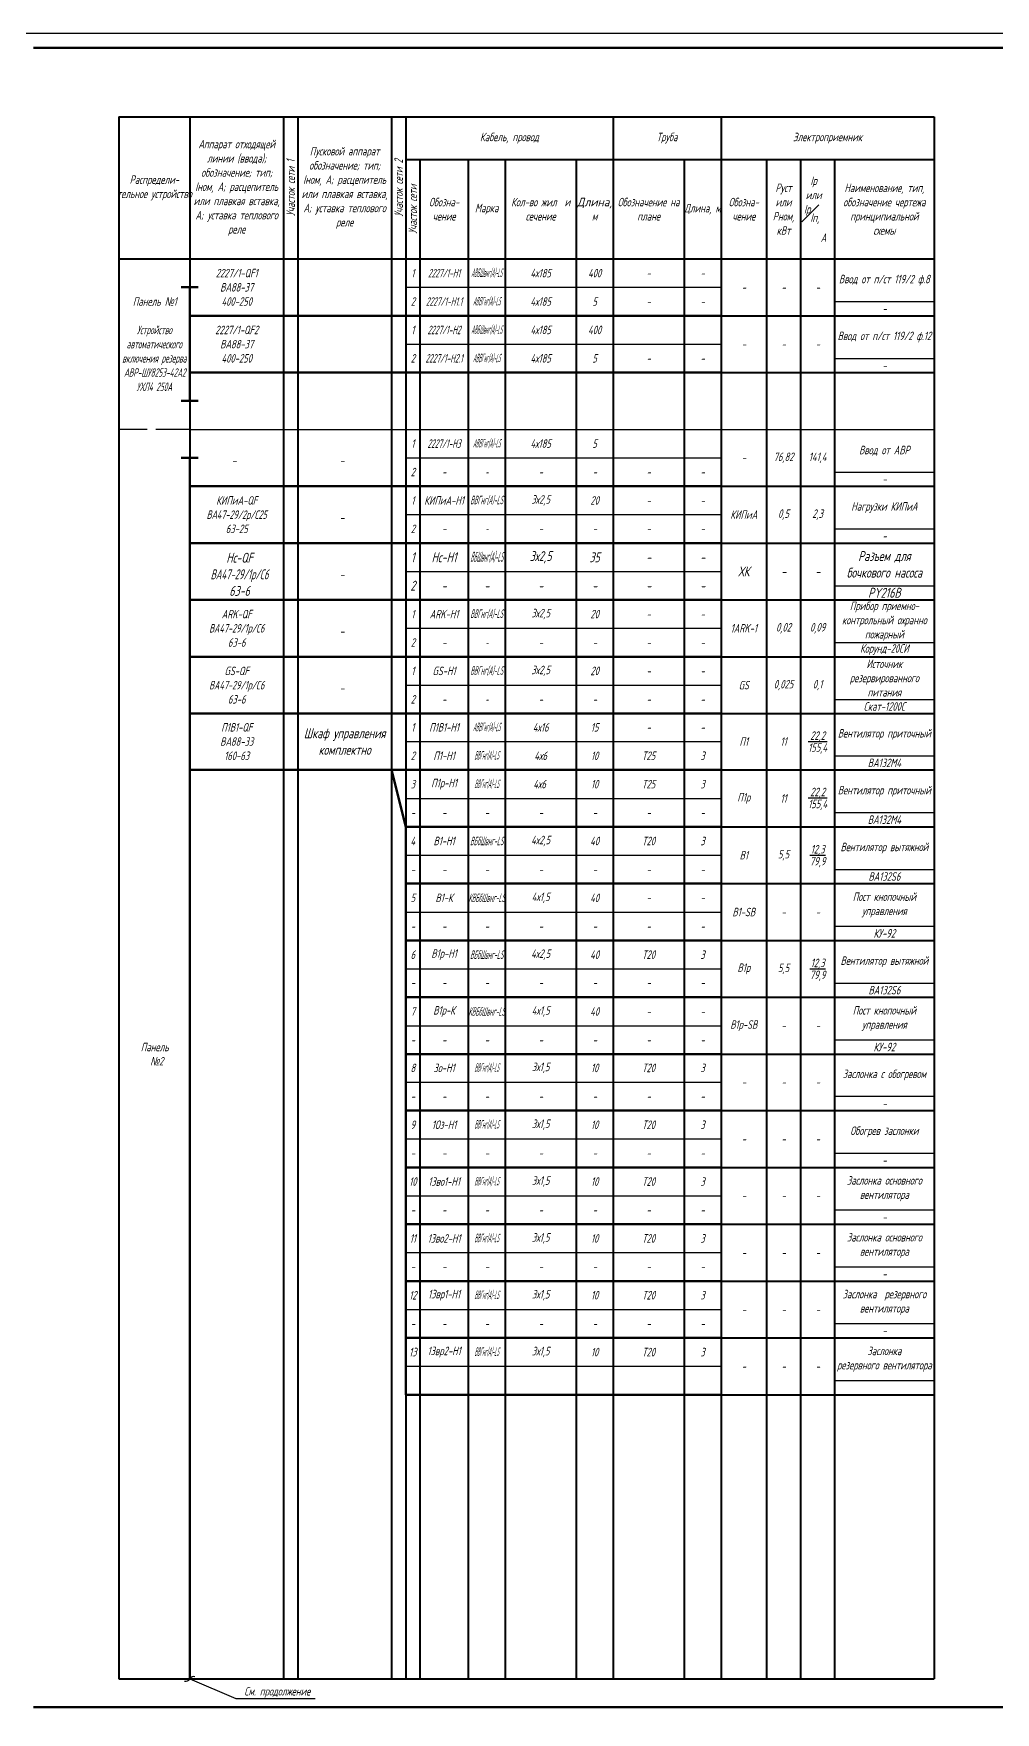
# Model space of a CAD drawing. Header units: millimetres. Extents: x 6735 to 13224, y -12144 to -9633.
# Drawn here: x 7595 to 7934, y -10224 to -9633 of the extents above; entities that cross this region are included whole.
import ezdxf
from ezdxf import colors
from ezdxf.entities.mleader import LeaderData, LeaderLine
from ezdxf.math import Vec2, Vec3

# ---------------------------------------------------------------- set-up
doc = ezdxf.new("R2010")
doc.units = ezdxf.units.MM
doc.linetypes.add('ACAD_ISO02W100', pattern=[15, 12, -3])
for name, color, linetype, lineweight in [('КаБель силовой (Вновь)', 1, 'Continuous', 60), ('Линия выноска', 137, 'Continuous', 25), ('Рамка толстая', 7, 'Continuous', 60), ('Рамка тонкая', 5, 'Continuous', 25), ('Строительный', 251, 'Continuous', 13), ('Схема распред. сети', 9, 'Continuous', 25)]:
    doc.layers.add(name, color=color, linetype=linetype, lineweight=lineweight)
doc.styles.add('Simplex', font='simplex.shx', dxfattribs={"width": 0.7, "oblique": 15})

# ---------------------------------------------------------------- blocks, each defined once
blk = doc.blocks.new('A$C2EF054A0')
at = {"layer": 'Строительный', "color": 1, "lineweight": 80}
blk.add_line((25, 0), (212, 0), dxfattribs=at)
at = {"layer": 'Схема распред. сети', "lineweight": 40}
for p, q in [((0, 20), (0, 0)), ((25, 20), (25, 0)), ((58, 20), (58, 0)), ((63, 20), (63, 0)), ((96, 20), (96, 0)), ((101, 20), (101, 0)), ((106, 20), (106, 0)), ((123, 20), (123, 0)), ((136, 20), (136, 0)), ((161, 20), (161, 0)), ((174, 20), (174, 0)), ((199, 20), (199, 0)), ((212, 20), (212, 0)), ((228, 20), (228, 0)), ((240, 20), (240, 0)), ((252, 20), (252, 0)), ((287, 20), (287, 0)), ((212, 0), (287, 0))]:
    blk.add_line(p, q, dxfattribs=at)
at = {"layer": 'Схема распред. сети'}
blk.add_line((101, 10), (212, 10), dxfattribs=at)
blk = doc.blocks.new('A$C3C9A24EA')
at = {"layer": 'Схема распред. сети', "color": 5}
blk.add_line((252, 5), (287, 5), dxfattribs=at)
at = {"layer": 'Схема распред. сети'}
blk.add_blockref('A$C2EF054A0', (0, 0), dxfattribs=at)
blk = doc.blocks.new('A$C5BA127B9')
at = {"layer": 'Схема распред. сети', "lineweight": 40}
for p, q in [((0, 20), (0, 0)), ((25, 20), (25, 0)), ((58, 20), (58, 0)), ((63, 20), (63, 0)), ((96, 20), (96, 0)), ((101, 20), (101, 0)), ((106, 20), (106, 0)), ((123, 20), (123, 0)), ((136, 20), (136, 0)), ((161, 20), (161, 0)), ((174, 20), (174, 0)), ((199, 20), (199, 0)), ((212, 20), (212, 0)), ((228, 20), (228, 0)), ((240, 20), (240, 0)), ((252, 20), (252, 0)), ((287, 20), (287, 0))]:
    blk.add_line(p, q, dxfattribs=at)
at = {"layer": 'Схема распред. сети', "color": 5, "lineweight": 25}
for p, q in [((25, 20), (287, 20)), ((25, 0), (287, 0))]:
    blk.add_line(p, q, dxfattribs=at)
blk = doc.blocks.new('A$C7C407CF2')
at = {"layer": 'Строительный', "color": 142, "lineweight": 80}
for q in [(96, 20), (212, 0)]:
    blk.add_line((101, 0), q, dxfattribs=at)
at = {"layer": 'Схема распред. сети', "lineweight": 40}
for p, q in [((0, 20), (0, 0)), ((25, 20), (25, 0)), ((58, 20), (58, 0)), ((63, 20), (63, 0)), ((96, 20), (96, 0)), ((101, 20), (101, 0)), ((106, 20), (106, 0)), ((123, 20), (123, 0)), ((136, 20), (136, 0)), ((161, 20), (161, 0)), ((174, 20), (174, 0)), ((199, 20), (199, 0)), ((212, 20), (212, 0)), ((228, 20), (228, 0)), ((240, 20), (240, 0)), ((252, 20), (252, 0)), ((287, 20), (287, 0)), ((212, 0), (287, 0))]:
    blk.add_line(p, q, dxfattribs=at)
at = {"layer": 'Схема распред. сети'}
blk.add_line((101, 10), (212, 10), dxfattribs=at)
at = {"layer": 'Схема распред. сети', "color": 5}
blk.add_line((252, 5), (287, 5), dxfattribs=at)
blk = doc.blocks.new('A$C3600703F')
at = {"layer": 'Строительный', "color": 142, "lineweight": 80}
for p, q in [((101, 20), (101, 0)), ((101, 0), (212, 0))]:
    blk.add_line(p, q, dxfattribs=at)
at = {"layer": 'Схема распред. сети', "lineweight": 40}
for p, q in [((0, 20), (0, 0)), ((25, 20), (25, 0)), ((58, 20), (58, 0)), ((63, 20), (63, 0)), ((96, 20), (96, 0)), ((106, 20), (106, 0)), ((123, 20), (123, 0)), ((136, 20), (136, 0)), ((161, 20), (161, 0)), ((174, 20), (174, 0)), ((199, 20), (199, 0)), ((212, 20), (212, 0)), ((228, 20), (228, 0)), ((240, 20), (240, 0)), ((252, 20), (252, 0)), ((287, 20), (287, 0)), ((212, 0), (287, 0))]:
    blk.add_line(p, q, dxfattribs=at)
at = {"layer": 'Схема распред. сети'}
blk.add_line((101, 10), (212, 10), dxfattribs=at)
at = {"layer": 'Схема распред. сети', "color": 5}
blk.add_line((252, 5), (287, 5), dxfattribs=at)
blk = doc.blocks.new('A$C5A8E28CB')
at = {"layer": 'Схема распред. сети', "lineweight": 40}
for p, q in [((0, 20), (0, 0)), ((25, 20), (25, 0)), ((58, 20), (58, 0)), ((63, 20), (63, 0)), ((96, 20), (96, 0)), ((101, 20), (101, 0)), ((106, 20), (106, 0)), ((123, 20), (123, 0)), ((136, 20), (136, 0)), ((161, 20), (161, 0)), ((174, 20), (174, 0)), ((199, 20), (199, 0)), ((212, 20), (212, 0)), ((228, 20), (228, 0)), ((240, 20), (240, 0)), ((252, 20), (252, 0)), ((287, 20), (287, 0)), ((0, 0), (287, 0))]:
    blk.add_line(p, q, dxfattribs=at)
blk = doc.blocks.new('A$C5BFF3F5B')
at = {"layer": 'Схема распред. сети', "lineweight": 40}
for p, q in [((0, 20), (0, 0)), ((25, 20), (25, 0)), ((58, 20), (58, 0)), ((63, 20), (63, 0)), ((96, 20), (96, 0)), ((101, 20), (101, 0)), ((106, 20), (106, 0)), ((123, 20), (123, 0)), ((136, 20), (136, 0)), ((161, 20), (161, 0)), ((174, 20), (174, 0)), ((199, 20), (199, 0)), ((212, 20), (212, 0)), ((228, 20), (228, 0)), ((240, 20), (240, 0)), ((252, 20), (252, 0)), ((287, 20), (287, 0))]:
    blk.add_line(p, q, dxfattribs=at)
blk = doc.blocks.new('A$C191D409F')
at = {"layer": 'Рамка толстая'}
for p, q in [((1677, 589), (20, 589)), ((20, 5), (1677, 5))]:
    blk.add_line(p, q, dxfattribs=at)
at = {"layer": 'Рамка тонкая'}
blk.add_line((1682, 594), (0, 594), dxfattribs=at)
blk = doc.blocks.new('_Integral')
at = {"color": 0, "linetype": 'ByBlock', "lineweight": -2}
for centre, start, end in [((0.44, -0.09), 102, 168), ((-0.44, 0.09), 282, 348)]:
    blk.add_arc(centre, 0.454, start, end, dxfattribs=at)

msp = doc.modelspace()

# ---------------------------------------------------------------- linework, layer by layer
at = {"layer": 'КаБель силовой (Вновь)', "lineweight": 100}
for p, q in [((7653.10387, -9722.65225), (7647.10387, -9722.65225)), ((7650.10387, -9722.65225), (7650.10387, -9762.65225)), ((7653.10387, -9762.65225), (7647.10387, -9762.65225)), ((7653.10387, -9782.65225), (7647.10387, -9782.65225)), ((7650.10387, -9782.65225), (7650.10387, -10212.35746))]:
    msp.add_line(p, q, dxfattribs=at)
at = {"layer": 'Рамка тонкая', "linetype": 'ACAD_ISO02W100'}
msp.add_line((7650.10387, -9772.65225), (7625.10387, -9772.65225), dxfattribs=at)
at = {"layer": 'Схема распред. сети', "lineweight": 40}
for p, q in [((7625.10387, -9662.65225), (7912.10387, -9662.65225)), ((7625.10387, -9662.65225), (7625.10387, -9712.65225)), ((7650.10387, -9662.65225), (7650.10387, -9712.65225)), ((7683.10387, -9662.65225), (7683.10387, -9712.65225)), ((7688.10387, -9662.65225), (7688.10387, -9712.65225)), ((7721.10387, -9662.65225), (7721.10387, -9712.65225)), ((7726.10387, -9662.65225), (7726.10387, -9712.65225)), ((7799.10387, -9662.65225), (7799.10387, -9712.65225)), ((7837.10387, -9662.65225), (7837.10387, -9712.65225)), ((7912.10387, -9662.65225), (7912.10387, -9712.65225)), ((7726.10387, -9677.65225), (7912.10387, -9677.65225)), ((7731.10387, -9677.65225), (7731.10387, -9712.65225)), ((7748.10387, -9677.65225), (7748.10387, -9712.65225)), ((7761.10387, -9677.65225), (7761.10387, -9712.65225)), ((7786.10387, -9677.65225), (7786.10387, -9712.65225)), ((7824.10387, -9677.65225), (7824.10387, -9712.65225)), ((7853.10387, -9677.65225), (7853.10387, -9712.65225)), ((7865.10387, -9677.65225), (7865.10387, -9712.65225)), ((7877.10387, -9677.65225), (7877.10387, -9712.65225)), ((7625.10387, -9712.65225), (7912.10387, -9712.65225))]:
    msp.add_line(p, q, dxfattribs=at)

# ---------------------------------------------------------------- block references
for name, p in [('A$C191D409F', (7575.10387, -10227.35746)), ('A$C3C9A24EA', (7625.10386, -9732.65227)), ('A$C3C9A24EA', (7625.10386, -9752.65227)), ('A$C5BA127B9', (7625.10387, -9772.65226)), ('A$C3C9A24EA', (7625.10386, -9792.65227)), ('A$C3C9A24EA', (7625.10386, -9812.65227)), ('A$C3C9A24EA', (7625.10386, -9832.65227)), ('A$C3C9A24EA', (7625.10386, -9852.65227)), ('A$C3C9A24EA', (7625.10386, -9872.65227)), ('A$C3C9A24EA', (7625.10386, -9892.50487)), ('A$C5BFF3F5B', (7625.10387, -10132.35746)), ('A$C5BFF3F5B', (7625.10387, -10152.35746)), ('A$C5BFF3F5B', (7625.10387, -10172.35746)), ('A$C5BFF3F5B', (7625.10387, -10192.35746)), ('A$C5A8E28CB', (7625.10387, -10212.35746))]:
    msp.add_blockref(name, p)
at = {"layer": 'КаБель силовой (Вновь)'}
for name, p in [('A$C7C407CF2', (7625.10391, -9912.50483)), ('A$C3600703F', (7625.10391, -9932.50483)), ('A$C3600703F', (7625.10391, -9952.50483)), ('A$C3600703F', (7625.10391, -9972.50483)), ('A$C3600703F', (7625.10391, -9992.50483)), ('A$C3600703F', (7625.10391, -10012.35743)), ('A$C3600703F', (7625.10391, -10032.35743)), ('A$C3600703F', (7625.10391, -10052.35743)), ('A$C3600703F', (7625.10391, -10072.35743)), ('A$C3600703F', (7625.10391, -10092.35743)), ('A$C3600703F', (7625.10391, -10112.35743))]:
    msp.add_blockref(name, p, dxfattribs=at)

# ---------------------------------------------------------------- texts
at = {"layer": 'Схема распред. сети', "color": 2, "attachment_point": 5, "style": 'Simplex'}
for s, insert, char_height, width in [('{\\W0.7;Аппарат отходящей линии (ввода); обозначение; тип; Iном, А; расцепитель или плавкая вставка, А; уставка теплового реле}', (7666.60387, -9687.65225), 3, 33), ('Кабель, провод', (7762.60387, -9670.15225), 3, 73), ('Труба', (7818.10387, -9670.15225), 3, 38), ('Электроприемник', (7874.60387, -9670.15225), 3, 75), ('Пусковой аппарат обозначение; тип; Iном, А; расцепитель или плавкая вставка, А; уставка теплового реле', (7704.60387, -9687.65225), 3, 33), ('Распредели-\\Pтельное устройство', (7637.60387, -9687.65225), 3, 25), ('Pуст или Pном, кВт', (7859.10387, -9695.15225), 3, 12), ('\\A1;Iр   или   \\SIр#Iп, ;       А', (7871.10387, -9695.15225), 3, 12), ('Наименование, тип, обозначение чертежа принципиальной схемы', (7894.60387, -9695.15225), 3, 35), ('Обозна- чение', (7739.60387, -9695.15225), 3, 17), ('Марка', (7754.60387, -9695.15225), 3, 13), ('Кол-во жил  и сечение', (7773.60387, -9695.15225), 3, 25), ('{\\W0.9;Длина, }м', (7792.60387, -9695.15225), 3, 13), ('Обозначение на плане', (7811.60387, -9695.15225), 3, 25), ('Длина, м', (7830.60387, -9695.15225), 3, 13), ('Обозна-\\Pчение', (7845.10387, -9695.15225), 3, 16), ('2227/1-QF1\\PВА88-37\\P400-250', (7666.60387, -9722.65225), 3, 33), ('1', (7728.60387, -9717.65225), 3, 5), ('{\\W0.5;2227/1-Н1}', (7739.60387, -9717.65225), 3, 17), ('{\\W0.3;АВБШвнг(А)-LS}', (7754.60387, -9717.65225), 3, 13), ('4х185', (7773.60387, -9717.65225), 3, 25), ('400', (7792.60387, -9717.65225), 3, 13), ('-', (7811.60387, -9717.65225), 3, 25), ('-', (7830.60387, -9717.65225), 3, 13), ('Ввод от п/ст 119/2 ф.8', (7894.60387, -9720.15225), 3, 35), ('-', (7845.10387, -9722.65225), 3, 16), ('-', (7859.10387, -9722.65225), 3, 12), ('\\A1;-', (7871.10387, -9722.65225), 3, 12), ('\\pi0.2994;Панель {\\fArial|b0|i0|c204|p34;№}1\\P\\pi0;{\\W0.5;\\PУстройство автоматического \\Pвключения резерва \\P\\pi0.2994;АВР-ШУ8253-42А2 УХЛ4 250А}', (7637.60387, -9742.65225), 3, 25), ('2', (7728.60387, -9727.65225), 3, 5), ('{\\W0.5;2227/1-Н1.1}', (7739.60387, -9727.65225), 3, 17), ('{\\W0.3;АВВГнг(А)-LS}', (7754.60387, -9727.65225), 3, 13), ('4х185', (7773.60387, -9727.65225), 3, 25), ('5', (7792.60387, -9727.65225), 3, 13), ('-', (7811.60387, -9727.65225), 3, 25), ('-', (7830.60387, -9727.65225), 3, 13), ('-', (7894.60387, -9730.15225), 3, 35), ('2227/1-QF2\\PВА88-37\\P400-250', (7666.60387, -9742.65225), 3, 33), ('1', (7728.60387, -9737.65225), 3, 5), ('{\\W0.5;2227/1-Н2}', (7739.60387, -9737.65225), 3, 17), ('{\\W0.3;АВБШвнг(А)-LS}', (7754.60387, -9737.65225), 3, 13), ('4х185', (7773.60387, -9737.65225), 3, 25), ('400', (7792.60387, -9737.65225), 3, 13), ('Ввод от п/ст 119/2 ф.12', (7894.60387, -9740.15225), 3, 35), ('2', (7728.60387, -9747.65225), 3, 5), ('{\\W0.5;2227/1-Н2.1}', (7739.60387, -9747.65225), 3, 17), ('{\\W0.3;АВВГнг(А)-LS}', (7754.60387, -9747.65225), 3, 13), ('4х185', (7773.60387, -9747.65225), 3, 25), ('5', (7792.60387, -9747.65225), 3, 13), ('-', (7811.60387, -9747.65225), 3, 25), ('-', (7830.60387, -9747.65225), 3, 13), ('-', (7845.10387, -9742.65225), 3, 16), ('-', (7859.10387, -9742.65225), 3, 12), ('\\A1;-', (7871.10387, -9742.65225), 3, 12), ('-', (7894.60387, -9750.15225), 3, 35), ('1', (7728.60387, -9777.65225), 3, 5), ('{\\W0.5;2227/1-Н3}', (7739.60387, -9777.65225), 3, 17), ('{\\W0.3;АВВГнг(А)-LS}', (7754.60387, -9777.65225), 3, 13), ('4х185', (7773.60387, -9777.65225), 3, 25), ('5', (7792.60387, -9777.65225), 3, 13), ('-', (7665.60387, -9783.65225), 3.5, 31), ('-', (7703.60387, -9783.65225), 3.5, 31), ('-', (7845.10387, -9782.65225), 3, 16), ('76,82', (7859.10387, -9782.65225), 3, 12), ('\\A1;141,4', (7871.10387, -9782.65225), 3, 12), ('Ввод от АВР', (7894.60387, -9780.15225), 3, 35), ('2', (7728.60387, -9787.65225), 3, 5), ('-', (7739.60387, -9787.65225), 3, 17), ('{\\W0.4;-}', (7754.60387, -9787.65225), 3, 13), ('-', (7773.60387, -9787.65225), 3, 25), ('-', (7792.60387, -9787.65225), 3, 13), ('-', (7811.60387, -9787.65225), 3, 25), ('-', (7830.60387, -9787.65225), 3, 13), ('{\\W0.4;ВВГнг(А)-LS}', (7754.60388, -9797.65225), 3, 13), ('-', (7894.60387, -9790.15225), 3, 35), ('КИПиА-QF\\P{\\W0.6;ВА47-29/2р/С25}\\P63-25', (7666.60387, -9802.65225), 3, 33), ('1', (7728.60387, -9797.65225), 3, 5), ('КИПиА-Н1', (7739.60388, -9797.65225), 3, 17), ('3х2,5', (7773.60388, -9797.65225), 3, 25), ('20', (7792.60388, -9797.65225), 3, 13), ('-', (7811.60388, -9797.65225), 3, 25), ('-', (7830.60388, -9797.65225), 3, 13), ('КИПиА', (7845.10387, -9802.65225), 3, 16), ('0,5', (7859.10387, -9802.65225), 3, 12), ('\\A1;2,3', (7871.10387, -9802.65225), 3, 12), ('Нагрузки КИПиА', (7894.60387, -9800.15225), 3, 35), ('-', (7703.60387, -9803.65225), 3.5, 31), ('2', (7728.60387, -9807.65225), 3, 5), ('-', (7739.60387, -9807.65225), 3, 17), ('{\\W0.4;-}', (7754.60387, -9807.65225), 3, 13), ('-', (7773.60387, -9807.65225), 3, 25), ('-', (7792.60387, -9807.65225), 3, 13), ('-', (7811.60387, -9807.65225), 3, 25), ('-', (7830.60387, -9807.65225), 3, 13), ('-', (7894.60387, -9810.15225), 3, 35), ('Нс-QF\\P{\\W0.6;ВА47-29/1р/С6}\\P63-6', (7667.60387, -9823.65225), 3.5, 31), ('1', (7728.60387, -9817.65225), 3.5, 5), ('Нс-Н1', (7739.60387, -9817.65225), 3.5, 17), ('{\\W0.3;ВБШвнг(А)-LS}', (7754.60387, -9817.65225), 3.5, 13), ('3х2,5', (7773.60387, -9817.65225), 3.5, 25), ('35', (7792.60387, -9817.65225), 3.5, 13), ('-', (7811.60387, -9817.65225), 3.5, 25), ('-', (7830.60387, -9817.65225), 3.5, 13), ('Разъем для бочкового насоса', (7894.60387, -9820.15225), 3.5, 35), ('-', (7703.60387, -9823.65225), 3.5, 31), ('ХК', (7845.10387, -9822.65225), 3.5, 16), ('-', (7859.10387, -9822.65225), 3.5, 12), ('\\A1;-', (7871.10387, -9822.65225), 3.5, 12), ('2', (7728.60387, -9827.65225), 3.5, 5), ('-', (7739.60387, -9827.65225), 3.5, 17), ('-', (7754.60387, -9827.65225), 3.5, 13), ('-', (7773.60387, -9827.65225), 3.5, 25), ('-', (7792.60387, -9827.65225), 3.5, 13), ('-', (7811.60387, -9827.65225), 3.5, 25), ('-', (7830.60387, -9827.65225), 3.5, 13), ('\\pxqc;PY216B ', (7894.60387, -9830.15225), 3.5, 35), ('ARK-QF\\P{\\W0.6;ВА47-29/1р/С6}\\P63-6', (7666.60387, -9842.65225), 3, 33), ('1', (7728.60387, -9837.65225), 3, 5), ('ARK-Н1', (7739.60387, -9837.65225), 3, 17), ('{\\W0.4;ВВГнг(А)-LS}', (7754.60387, -9837.65225), 3, 13), ('3х2,5', (7773.60387, -9837.65225), 3, 25), ('20', (7792.60387, -9837.65225), 3, 13), ('Прибор приемно- контрольный охранно пожарный', (7894.60387, -9840.15225), 3, 35), ('-', (7811.60387, -9837.65225), 3, 25), ('-', (7830.60387, -9837.65225), 3, 13), ('1ARK-1', (7845.10387, -9842.65225), 3, 16), ('0,02', (7859.10387, -9842.65225), 3, 12), ('\\A1;0,09', (7871.10387, -9842.65225), 3, 12), ('-', (7703.60387, -9843.65225), 3.5, 31), ('2', (7728.60387, -9847.65225), 3, 5), ('-', (7739.60387, -9847.65225), 3, 17), ('{\\W0.4;-}', (7754.60387, -9847.65225), 3, 13), ('-', (7773.60387, -9847.65225), 3, 25), ('-', (7792.60387, -9847.65225), 3, 13), ('-', (7811.60387, -9847.65225), 3, 25), ('-', (7830.60387, -9847.65225), 3, 13), ('Корунд-20СИ', (7894.60387, -9850.15225), 3, 35), ('Источник резервированного питания', (7894.60387, -9860.15225), 3, 35), ('GS-QF\\P{\\W0.6;ВА47-29/1р/С6}\\P63-6', (7666.60387, -9862.65225), 3, 33), ('1', (7728.60387, -9857.65225), 3, 5), ('GS-Н1', (7739.60387, -9857.65225), 3, 17), ('{\\W0.4;ВВГнг(А)-LS}', (7754.60387, -9857.65225), 3, 13), ('3х2,5', (7773.60387, -9857.65225), 3, 25), ('20', (7792.60387, -9857.65225), 3, 13), ('-', (7811.60387, -9857.65225), 3, 25), ('-', (7830.60387, -9857.65225), 3, 13), ('-', (7703.60387, -9863.65225), 3.5, 31), ('2', (7728.60387, -9867.65225), 3, 5), ('GS', (7845.10387, -9862.65225), 3, 16), ('0,025', (7859.10387, -9862.65225), 3, 12), ('\\A1;0,1', (7871.10387, -9862.65225), 3, 12), ('-', (7739.60387, -9867.65225), 3, 17), ('{\\W0.4;-}', (7754.60387, -9867.65225), 3, 13), ('-', (7773.60387, -9867.65225), 3, 25), ('-', (7792.60387, -9867.65225), 3, 13), ('-', (7811.60387, -9867.65225), 3, 25), ('-', (7830.60387, -9867.65225), 3, 13), ('Скат-1200С', (7894.60387, -9870.15225), 3, 35), ('П1В1-QF\\PВА88-33\\P160-63', (7666.60387, -9882.50485), 3, 33), ('Шкаф управления комплектно', (7704.60387, -9882.50485), 3.5, 33), ('1', (7728.60387, -9877.50485), 3, 5), ('П1В1-Н1', (7739.60387, -9877.50485), 3, 17), ('{\\W0.3;АВВГнг(А)-LS}', (7754.60387, -9877.50485), 3, 13), ('4х16', (7773.60387, -9877.50485), 3, 25), ('15', (7792.60387, -9877.50485), 3, 13), ('-', (7811.60387, -9877.50485), 3, 25), ('-', (7830.60387, -9877.50485), 3, 13), ('Вентилятор приточный', (7894.60387, -9880.00485), 3, 35), ('{\\W0.7;П1}', (7845.10387, -9882.50485), 3, 16), ('11', (7859.10387, -9882.50485), 3, 12), ('2', (7728.60387, -9887.50485), 3, 5), ('Т25', (7811.60387, -9887.50485), 3, 25), ('3', (7830.60387, -9887.50485), 3, 13), ('3', (7728.60387, -9897.50485), 3, 5), ('Т25', (7811.60387, -9897.50485), 3, 25), ('3', (7830.60387, -9897.50485), 3, 13), ('П1р', (7845.10387, -9902.50485), 3, 16), ('11', (7859.10387, -9902.50485), 3, 12), ('Вентилятор приточный', (7894.60387, -9900.00485), 3, 35), ('-', (7728.60387, -9907.50485), 3, 5), ('-', (7739.60387, -9907.50485), 3, 17), ('-', (7754.60387, -9907.50485), 3, 13), ('-', (7773.60387, -9907.50485), 3, 25), ('-', (7792.60387, -9907.50485), 3, 13), ('-', (7811.60387, -9907.50485), 3, 25), ('-', (7830.60387, -9907.50485), 3, 13), ('4', (7728.60387, -9917.50485), 3, 5), ('В1-Н1', (7739.60387, -9917.50485), 3, 17), ('{\\W0.4;ВБбШвнг-LS}', (7754.60387, -9917.50485), 3, 13), ('4х2,5', (7773.60387, -9917.50485), 3, 25), ('40', (7792.60387, -9917.50485), 3, 13), ('Т20', (7811.60387, -9917.50485), 3, 25), ('3', (7830.60387, -9917.50485), 3, 13), ('Вентилятор вытяжной', (7894.60387, -9920.00485), 3, 35), ('В1', (7845.10387, -9922.50485), 3, 16), ('5,5', (7859.10387, -9922.50485), 3, 12), ('-', (7728.60387, -9927.50485), 3, 5), ('-', (7739.60387, -9927.50485), 3, 17), ('-', (7754.60387, -9927.50485), 3, 13), ('-', (7773.60387, -9927.50485), 3, 25), ('-', (7792.60387, -9927.50485), 3, 13), ('-', (7811.60387, -9927.50485), 3, 25), ('-', (7830.60387, -9927.50485), 3, 13), ('5', (7728.60387, -9937.50485), 3, 5), ('В1-К', (7739.60387, -9937.50485), 3, 17), ('{\\W0.4;КВБбШвнг-LS}', (7754.60387, -9937.50485), 3, 13), ('4х1,5', (7773.60387, -9937.50485), 3, 25), ('40', (7792.60387, -9937.50485), 3, 13), ('Пост кнопочный управления', (7894.60387, -9940.00485), 3, 35), ('-', (7811.60387, -9937.50485), 3, 25), ('-', (7830.60387, -9937.50485), 3, 13), ('В1-SB', (7845.10387, -9942.50485), 3, 16), ('-', (7859.10387, -9942.50485), 3, 12), ('-', (7871.10387, -9942.50485), 3, 12), ('-', (7728.60387, -9947.50485), 3, 5), ('-', (7739.60387, -9947.50485), 3, 17), ('-', (7754.60387, -9947.50485), 3, 13), ('-', (7773.60387, -9947.50485), 3, 25), ('-', (7792.60387, -9947.50485), 3, 13), ('-', (7811.60387, -9947.50485), 3, 25), ('-', (7830.60387, -9947.50485), 3, 13), ('КУ-92', (7894.60387, -9950.00485), 3, 35), ('6', (7728.60387, -9957.50485), 3, 5), ('В1р-Н1', (7739.60387, -9957.50485), 3, 17), ('{\\W0.4;ВБбШвнг-LS}', (7754.60387, -9957.50485), 3, 13), ('4х2,5', (7773.60387, -9957.50485), 3, 25), ('40', (7792.60387, -9957.50485), 3, 13), ('Т20', (7811.60387, -9957.50485), 3, 25), ('3', (7830.60387, -9957.50485), 3, 13), ('В1р', (7845.10387, -9962.50485), 3, 16), ('5,5', (7859.10387, -9962.50485), 3, 12), ('Вентилятор вытяжной', (7894.60387, -9960.00485), 3, 35), ('-', (7728.60387, -9967.35746), 3, 5), ('-', (7739.60387, -9967.35746), 3, 17), ('-', (7754.60387, -9967.35746), 3, 13), ('-', (7773.60387, -9967.35746), 3, 25), ('-', (7792.60387, -9967.35746), 3, 13), ('-', (7811.60387, -9967.35746), 3, 25), ('-', (7830.60387, -9967.35746), 3, 13), ('7', (7728.60387, -9977.50485), 3, 5), ('В1р-К', (7739.60387, -9977.50485), 3, 17), ('{\\W0.4;КВБбШвнг-LS}', (7754.60387, -9977.50485), 3, 13), ('4х1,5', (7773.60387, -9977.50485), 3, 25), ('40', (7792.60387, -9977.50485), 3, 13), ('-', (7811.60387, -9977.50485), 3, 25), ('-', (7830.60387, -9977.50485), 3, 13), ('Пост кнопочный управления', (7894.60387, -9980.00485), 3, 35), ('В1р-SB', (7845.10387, -9982.50485), 3, 16), ('-', (7859.10387, -9982.50485), 3, 12), ('-', (7871.10387, -9982.50485), 3, 12), ('\\pi0.2994;Панель\\P {\\fArial|b0|i0|c204|p34;№}2', (7637.60387, -9992.50485), 3, 25), ('-', (7728.60387, -9987.50485), 3, 5), ('-', (7739.60387, -9987.50485), 3, 17), ('-', (7754.60387, -9987.50485), 3, 13), ('-', (7773.60387, -9987.50485), 3, 25), ('-', (7792.60387, -9987.50485), 3, 13), ('-', (7811.60387, -9987.50485), 3, 25), ('-', (7830.60387, -9987.50485), 3, 13), ('КУ-92', (7894.60387, -9990.00485), 3, 35), ('8', (7728.60387, -9997.35746), 3, 5), ('Зо-Н1', (7739.60387, -9997.35746), 3, 17), ('{\\W0.3;ВВГнг(А)-LS}', (7754.60387, -9997.35746), 3, 13), ('3х1,5', (7773.60387, -9997.35746), 3, 25), ('10', (7792.60387, -9997.35746), 3, 13), ('Т20', (7811.60387, -9997.35746), 3, 25), ('3', (7830.60387, -9997.35746), 3, 13), ('Заслонка с обогревом', (7894.60387, -9999.85746), 3, 35), ('-', (7728.60387, -10007.35746), 3, 5), ('-', (7739.60387, -10007.35746), 3, 17), ('-', (7754.60387, -10007.35746), 3, 13), ('-', (7773.60387, -10007.35746), 3, 25), ('-', (7792.60387, -10007.35746), 3, 13), ('-', (7811.60387, -10007.35746), 3, 25), ('-', (7830.60387, -10007.35746), 3, 13), ('-', (7845.10387, -10002.35746), 3, 16), ('-', (7859.10387, -10002.35746), 3, 12), ('\\A1;-', (7871.10387, -10002.35746), 3, 12), ('-', (7894.60387, -10009.85746), 3, 35), ('9', (7728.60387, -10017.35746), 3, 5), ('1Оз-Н1', (7739.60387, -10017.35746), 3, 17), ('{\\W0.3;ВВГнг(А)-LS}', (7754.60387, -10017.35746), 3, 13), ('3х1,5', (7773.60387, -10017.35746), 3, 25), ('10', (7792.60387, -10017.35746), 3, 13), ('Т20', (7811.60387, -10017.35746), 3, 25), ('3', (7830.60387, -10017.35746), 3, 13), ('Обогрев заслонки', (7894.60387, -10019.85746), 3, 35), ('-', (7845.10387, -10022.35746), 3, 16), ('-', (7859.10387, -10022.35746), 3, 12), ('\\A1;-', (7871.10387, -10022.35746), 3, 12), ('-', (7728.60387, -10027.35746), 3, 5), ('-', (7739.60387, -10027.35746), 3, 17), ('-', (7754.60387, -10027.35746), 3, 13), ('-', (7773.60387, -10027.35746), 3, 25), ('-', (7792.60387, -10027.35746), 3, 13), ('-', (7811.60387, -10027.35746), 3, 25), ('-', (7830.60387, -10027.35746), 3, 13), ('-', (7894.60387, -10029.85746), 3, 35), ('10', (7728.60387, -10037.35746), 3, 5), ('1Зво1-Н1', (7739.60387, -10037.35746), 3, 17), ('{\\W0.3;ВВГнг(А)-LS}', (7754.60387, -10037.35746), 3, 13), ('3х1,5', (7773.60387, -10037.35746), 3, 25), ('10', (7792.60387, -10037.35746), 3, 13), ('Т20', (7811.60387, -10037.35746), 3, 25), ('3', (7830.60387, -10037.35746), 3, 13), ('Заслонка основного вентилятора', (7894.60387, -10039.85746), 3, 35), ('-', (7845.10387, -10042.35746), 3, 16), ('-', (7859.10387, -10042.35746), 3, 12), ('\\A1;-', (7871.10387, -10042.35746), 3, 12), ('-', (7728.60387, -10047.35746), 3, 5), ('-', (7739.60387, -10047.35746), 3, 17), ('-', (7754.60387, -10047.35746), 3, 13), ('-', (7773.60387, -10047.35746), 3, 25), ('-', (7792.60387, -10047.35746), 3, 13), ('-', (7811.60387, -10047.35746), 3, 25), ('-', (7830.60387, -10047.35746), 3, 13), ('{\\W0.3;ВВГнг(А)-LS}', (7754.60387, -10057.35746), 3, 13), ('3х1,5', (7773.60387, -10057.35746), 3, 25), ('Заслонка основного вентилятора', (7894.60387, -10059.85746), 3, 35), ('-', (7894.60387, -10049.85746), 3, 35), ('11', (7728.60387, -10057.35746), 3, 5), ('1Зво2-Н1', (7739.60387, -10057.35746), 3, 17), ('10', (7792.60387, -10057.35746), 3, 13), ('Т20', (7811.60387, -10057.35746), 3, 25), ('3', (7830.60387, -10057.35746), 3, 13), ('-', (7845.10387, -10062.35746), 3, 16), ('-', (7859.10387, -10062.35746), 3, 12), ('\\A1;-', (7871.10387, -10062.35746), 3, 12), ('-', (7728.60387, -10067.35746), 3, 5), ('-', (7739.60387, -10067.35746), 3, 17), ('-', (7754.60387, -10067.35746), 3, 13), ('-', (7773.60387, -10067.35746), 3, 25), ('-', (7792.60387, -10067.35746), 3, 13), ('-', (7811.60387, -10067.35746), 3, 25), ('-', (7830.60387, -10067.35746), 3, 13), ('-', (7894.60387, -10069.85746), 3, 35), ('12', (7728.60387, -10077.35746), 3, 5), ('1Звр1-Н1', (7739.60387, -10077.35746), 3, 17), ('{\\W0.3;ВВГнг(А)-LS}', (7754.60387, -10077.35746), 3, 13), ('3х1,5', (7773.60387, -10077.35746), 3, 25), ('10', (7792.60387, -10077.35746), 3, 13), ('Т20', (7811.60387, -10077.35746), 3, 25), ('3', (7830.60387, -10077.35746), 3, 13), ('Заслонка  резервного вентилятора', (7894.60387, -10079.85746), 3, 35), ('-', (7845.10387, -10082.35746), 3, 16), ('-', (7859.10387, -10082.35746), 3, 12), ('\\A1;-', (7871.10387, -10082.35746), 3, 12), ('-', (7728.60387, -10087.35746), 3, 5), ('-', (7728.60387, -10087.35746), 3, 5), ('-', (7739.60387, -10087.35746), 3, 17), ('-', (7739.60387, -10087.35746), 3, 17), ('-', (7754.60387, -10087.35746), 3, 13), ('-', (7754.60387, -10087.35746), 3, 13), ('-', (7773.60387, -10087.35746), 3, 25), ('-', (7773.60387, -10087.35746), 3, 25), ('-', (7792.60387, -10087.35746), 3, 13), ('-', (7792.60387, -10087.35746), 3, 13), ('-', (7811.60387, -10087.35746), 3, 25), ('-', (7811.60387, -10087.35746), 3, 25), ('-', (7830.60387, -10087.35746), 3, 13), ('-', (7830.60387, -10087.35746), 3, 13), ('-', (7894.60387, -10089.85746), 3, 35), ('-', (7894.60387, -10089.85746), 3, 35), ('13', (7728.60387, -10097.35746), 3, 5), ('1Звр2-Н1', (7739.60387, -10097.35746), 3, 17), ('{\\W0.3;ВВГнг(А)-LS}', (7754.60387, -10097.35746), 3, 13), ('3х1,5', (7773.60387, -10097.35746), 3, 25), ('10', (7792.60387, -10097.35746), 3, 13), ('Т20', (7811.60387, -10097.35746), 3, 25), ('3', (7830.60387, -10097.35746), 3, 13), ('Заслонка \\Pрезервного вентилятора', (7894.60387, -10099.85746), 3, 35), ('-', (7845.10387, -10102.35746), 3, 16), ('-', (7859.10387, -10102.35746), 3, 12), ('\\A1;-', (7871.10387, -10102.35746), 3, 12)]:
    msp.add_mtext(s, dxfattribs=dict(at, insert=insert, char_height=char_height, width=width))
at = {"layer": 'Схема распред. сети', "color": 2, "char_height": 3, "attachment_point": 5, "rotation": 90, "style": 'Simplex'}
for s, insert, width in [('Участок сети 1', (7685.60387, -9687.65225), 50), ('Участок сети 2', (7723.60387, -9687.65225), 50), ('Участок сети', (7728.60387, -9695.15225), 35)]:
    msp.add_mtext(s, dxfattribs=dict(at, insert=insert, width=width))
at = {"layer": 'Схема распред. сети', "color": 1, "char_height": 3, "attachment_point": 5, "style": 'Simplex'}
for s, insert, width in [('\\A1;\\S22,2/155,4;', (7871.10387, -9882.50485), 12), ('П1-Н1', (7739.60387, -9887.50485), 17), ('{\\W0.3;ВВГнг(А)-LS}', (7754.60387, -9887.50485), 13), ('4х6', (7773.60387, -9887.50485), 25), ('10', (7792.60387, -9887.50485), 13), ('{\\W0.7;ВА132М4}', (7894.60387, -9890.00485), 35), ('П1р-Н1', (7739.60387, -9897.50485), 17), ('{\\W0.3;ВВГнг(А)-LS}', (7754.60387, -9897.50485), 13), ('4х6', (7773.22856, -9897.47335), 25), ('10', (7792.60387, -9897.50485), 13), ('\\A1;\\S22,2/155,4;', (7871.10387, -9902.35746), 12), ('ВА132М4', (7894.60387, -9910.00485), 35), ('\\A1;\\S12,3/79,9;', (7871.10387, -9922.50485), 12), ('ВА132S6', (7894.60387, -9930.00485), 35), ('\\A1;\\S12,3/79,9;', (7871.10387, -9962.50485), 12), ('ВА132S6', (7894.60387, -9970.00485), 35)]:
    msp.add_mtext(s, dxfattribs=dict(at, insert=insert, width=width))

# ---------------------------------------------------------------- leaders
at = {"layer": 'Линия выноска'}
ml = msp.add_multileader_mtext('Standard', dxfattribs=at)
ml.set_content('\\pxsm0.75;См. продолжение', color=2, style='Simplex')
ml.set_leader_properties()
ml.set_arrow_properties(name='INTEGRAL')
ml.build(insert=Vec2(0, 0))
ml.multileader.update_dxf_attribs({"text_left_attachment_type": 6, "text_right_attachment_type": 6, "dogleg_length": 1})
ctx = ml.context
ctx.base_point, ctx.char_height, ctx.plane_origin = Vec3(7667.28658, -10219.22461), 3, Vec3(7669.85996, -10216.80113)
ctx.left_attachment, ctx.right_attachment = 6, 6
notes = []
notes.append((ctx, [(0, (1, 1, 0), (7666.28658, -10219.22461), (1, 0), 1, [(0, [(7650.10387, -10212.35746)], 0, [])])]))
ctx.mtext.insert, ctx.mtext.flow_direction = Vec3(7669.28658, -10215.22461), 5
for ctx, leaders in notes:
    for number, flags, end, landing, length, lines in leaders:
        leader = LeaderData()
        leader.index, (leader.has_last_leader_line, leader.has_dogleg_vector, leader.attachment_direction) = number, flags
        leader.last_leader_point, leader.dogleg_vector, leader.dogleg_length = Vec3(end), Vec3(landing), length
        for number, points, colour, breaks in lines:
            line = LeaderLine()
            line.index, line.vertices, line.color, line.breaks = number, Vec3.list(points), colors.encode_raw_color(colour), breaks
            leader.lines.append(line)
        ctx.leaders.append(leader)

doc.saveas('drawing.dxf')
